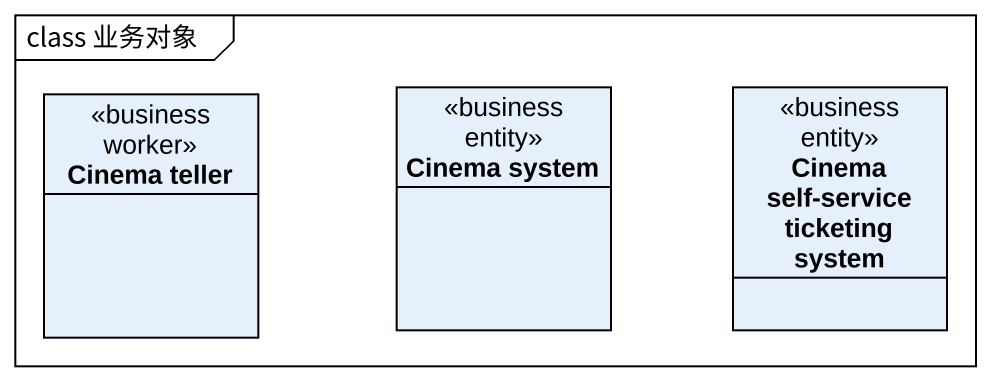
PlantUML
@startuml
mainframe class 业务对象
hide circle
hide empty members
class "Cinema teller" as Cinema_teller <<business worker>>
class "Cinema system" as Cinema_system <<business entity>>
class "Cinema self-service ticketing system" as Cinema_self_service <<business entity>>
@enduml
